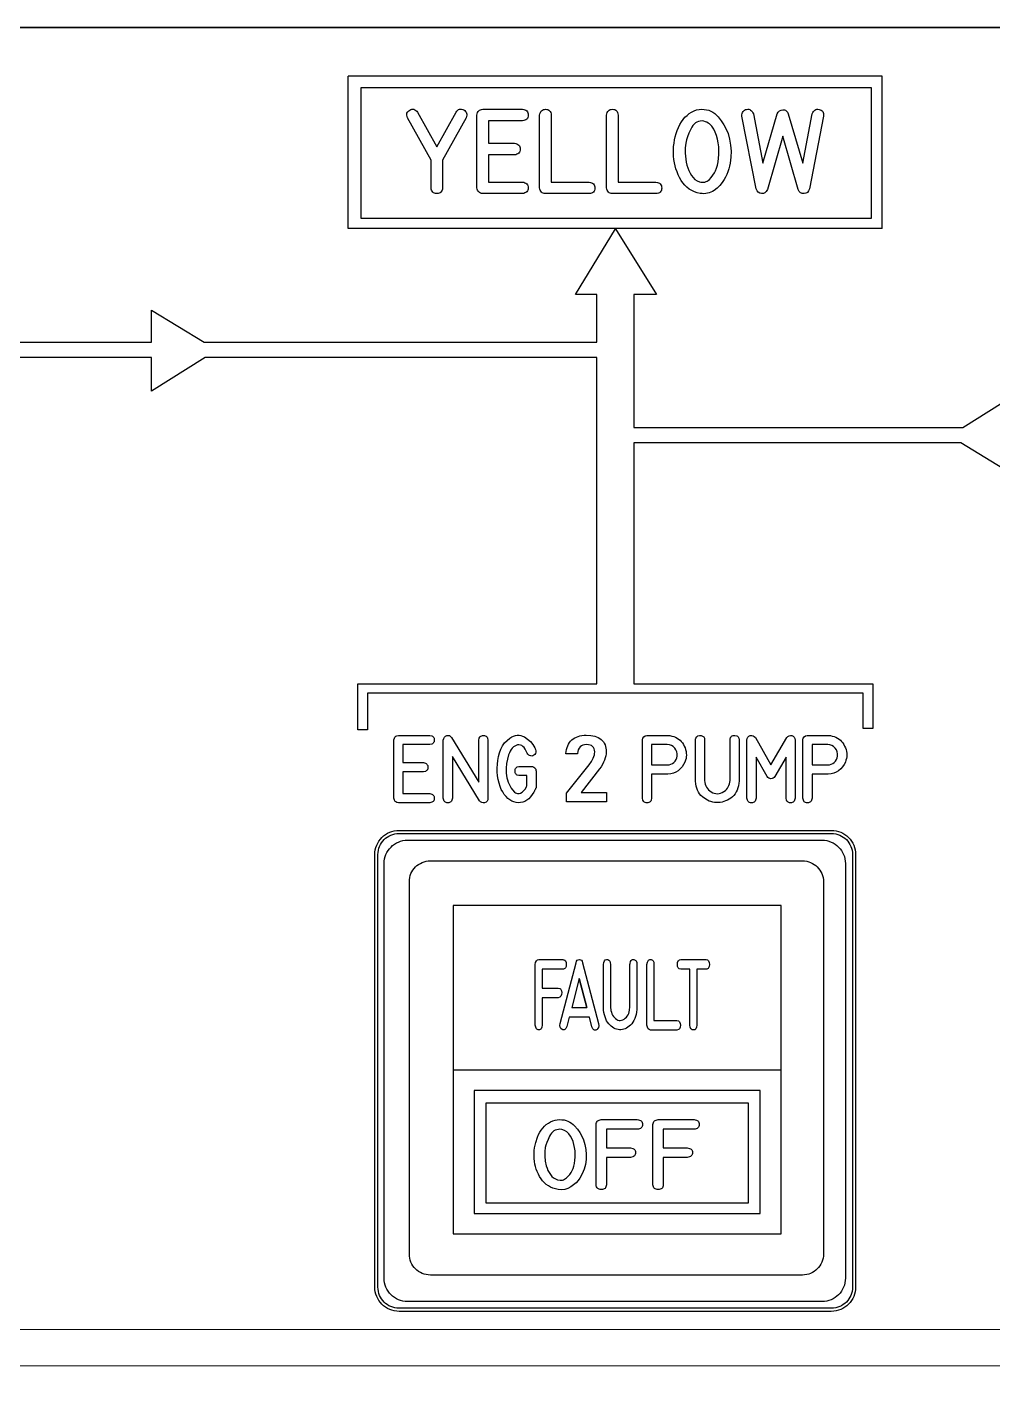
# Model space of a CAD drawing. Extents: x 361 to 684, y 82 to 686.
# Drawn here: x 589.7 to 636.8, y 505.6 to 572.2 of the extents above; entities that cross this region are included whole.
import ezdxf

# ---------------------------------------------------------------- set-up
doc = ezdxf.new("R2010")
doc.units = 0
for name, color, linetype in [('_BACKPANEL', 5, 'CONTINUOUS'), ('_ENGRAVING', 105, 'CONTINUOUS'), ('_LABELS', 30, 'CONTINUOUS'), ('_TOPLAYER', 1, 'CONTINUOUS')]:
    doc.layers.add(name, color=color, linetype=linetype)

msp = doc.modelspace()

# ---------------------------------------------------------------- linework, layer by layer
at = {"layer": '_BACKPANEL'}
for points in [[(683.84, 572.225), (683.84, 567.463), (683.84, 557.938), (683.84, 548.413), (683.84, 448.4), (683.84, 438.875), (361.5, 438.875), (361.5, 448.4), (361.5, 548.413), (361.5, 557.938), (361.5, 567.463), (361.5, 572.225)], [(607.793, 532.914), (628.888, 532.914), (628.994, 532.909), (629.096, 532.893), (629.194, 532.868), (629.289, 532.833), (629.379, 532.79), (629.463, 532.739), (629.542, 532.68), (629.615, 532.614), (629.681, 532.541), (629.741, 532.462), (629.792, 532.377), (629.835, 532.287), (629.869, 532.193), (629.895, 532.094), (629.91, 531.992), (629.915, 531.886), (629.915, 510.791), (629.91, 510.686), (629.895, 510.584), (629.869, 510.485), (629.835, 510.391), (629.792, 510.301), (629.741, 510.216), (629.681, 510.137), (629.615, 510.064), (629.542, 509.998), (629.463, 509.939), (629.379, 509.888), (629.289, 509.844), (629.194, 509.81), (629.096, 509.785), (628.994, 509.769), (628.888, 509.764), (607.793, 509.764), (607.687, 509.769), (607.585, 509.785), (607.487, 509.81), (607.392, 509.844), (607.302, 509.888), (607.218, 509.939), (607.139, 509.998), (607.066, 510.064), (606.999, 510.137), (606.94, 510.216), (606.889, 510.301), (606.846, 510.391), (606.812, 510.485), (606.786, 510.584), (606.771, 510.686), (606.765, 510.791), (606.765, 531.886), (606.771, 531.992), (606.786, 532.094), (606.812, 532.193), (606.846, 532.287), (606.889, 532.377), (606.94, 532.462), (606.999, 532.541), (607.066, 532.614), (607.139, 532.68), (607.218, 532.739), (607.302, 532.79), (607.392, 532.833), (607.487, 532.868), (607.585, 532.893), (607.687, 532.909)]]:
    msp.add_lwpolyline(points, close=True, dxfattribs=at)
at = {"layer": '_ENGRAVING'}
for points in [[(631.36, 562.417), (631.36, 569.84), (605.312, 569.837)], [(631.36, 562.417), (605.312, 562.424), (605.312, 569.837)], [(576.622, 556.874), (595.722, 556.874), (595.722, 558.432), (598.282, 556.874), (617.437, 556.874), (617.437, 558.525), (617.437, 559.201), (616.41, 559.201), (618.356, 562.4), (620.36, 559.201), (619.244, 559.201), (619.244, 558.436), (619.244, 552.714), (635.296, 552.714), (637.837, 554.305)], [(637.837, 550.355), (635.192, 551.964), (619.244, 551.964), (619.244, 540.205), (630.903, 540.205), (630.903, 538.029), (630.431, 538.029), (630.431, 539.756), (606.261, 539.757), (606.25, 539.757), (606.25, 537.968), (605.778, 537.968), (605.778, 540.205), (605.778, 540.206), (617.437, 540.205), (617.437, 556.124), (598.344, 556.124), (595.722, 554.482), (595.722, 556.124), (576.621, 556.124)], [(369.057, 508.731), (676.624, 508.746)], [(676.624, 506.961), (369.059, 506.947)]]:
    msp.add_lwpolyline(points, dxfattribs=at)
for points in [[(605.927, 562.924), (630.838, 562.924), (630.838, 569.275), (605.927, 569.275)], [(610.577, 568.085), (610.617, 568.138), (610.659, 568.18), (610.703, 568.211), (610.749, 568.231), (610.797, 568.239), (610.848, 568.236), (610.9, 568.222), (610.954, 568.197), (611.004, 568.165), (611.044, 568.127), (611.074, 568.086), (611.093, 568.04), (611.102, 567.99), (611.101, 567.936), (611.089, 567.877), (611.067, 567.814), (609.916, 565.75), (609.916, 564.406), (609.908, 564.339), (609.892, 564.281), (609.869, 564.232), (609.838, 564.192), (609.799, 564.161), (609.752, 564.139), (609.699, 564.125), (609.637, 564.121), (609.576, 564.125), (609.522, 564.139), (609.475, 564.161), (609.437, 564.192), (609.406, 564.232), (609.382, 564.281), (609.366, 564.339), (609.358, 564.406), (609.358, 565.75), (608.209, 567.814), (608.187, 567.876), (608.176, 567.935), (608.174, 567.989), (608.183, 568.038), (608.201, 568.084), (608.23, 568.125), (608.268, 568.162), (608.317, 568.194), (608.37, 568.219), (608.421, 568.233), (608.471, 568.236), (608.52, 568.228), (608.567, 568.209), (608.612, 568.178), (608.657, 568.137), (608.699, 568.085), (609.638, 566.401)], [(613.816, 567.671), (612.156, 567.671), (612.156, 566.572), (613.421, 566.572), (613.488, 566.558), (613.545, 566.538), (613.594, 566.512), (613.634, 566.479), (613.665, 566.44), (613.687, 566.395), (613.7, 566.344), (613.704, 566.286), (613.7, 566.228), (613.686, 566.176), (613.664, 566.131), (613.633, 566.093), (613.593, 566.06), (613.545, 566.034), (613.487, 566.015), (613.421, 566.001), (612.156, 566.001), (612.156, 564.681), (613.816, 564.681), (613.882, 564.668), (613.939, 564.648), (613.988, 564.622), (614.027, 564.589), (614.058, 564.551), (614.08, 564.506), (614.093, 564.455), (614.098, 564.398), (614.093, 564.341), (614.08, 564.29), (614.058, 564.245), (614.027, 564.207), (613.988, 564.175), (613.939, 564.149), (613.882, 564.13), (613.816, 564.117), (611.878, 564.117), (611.819, 564.128), (611.766, 564.147), (611.721, 564.172), (611.682, 564.204), (611.65, 564.243), (611.624, 564.289), (611.606, 564.342), (611.594, 564.402), (611.594, 567.95), (611.606, 568.013), (611.626, 568.067), (611.651, 568.114), (611.684, 568.153), (611.723, 568.184), (611.768, 568.208), (611.82, 568.224), (611.878, 568.232), (613.816, 568.232), (613.882, 568.222), (613.939, 568.206), (613.987, 568.181), (614.027, 568.15), (614.058, 568.111), (614.08, 568.064), (614.093, 568.011), (614.097, 567.949), (614.092, 567.888), (614.079, 567.834), (614.057, 567.788), (614.026, 567.75), (613.986, 567.719), (613.938, 567.695), (613.881, 567.679)], [(614.938, 564.115), (614.88, 564.123), (614.828, 564.138), (614.783, 564.162), (614.744, 564.193), (614.712, 564.231), (614.686, 564.278), (614.667, 564.332), (614.654, 564.394), (614.654, 567.946), (614.668, 568.014), (614.688, 568.072), (614.715, 568.122), (614.748, 568.162), (614.788, 568.193), (614.834, 568.215), (614.887, 568.227), (614.946, 568.231), (615.005, 568.225), (615.057, 568.211), (615.102, 568.188), (615.14, 568.157), (615.17, 568.117), (615.193, 568.069), (615.21, 568.012), (615.219, 567.946), (615.219, 564.675), (617.066, 564.677), (617.133, 564.666), (617.19, 564.647), (617.239, 564.622), (617.279, 564.589), (617.309, 564.55), (617.331, 564.503), (617.344, 564.45), (617.347, 564.389), (617.342, 564.329), (617.329, 564.276), (617.306, 564.23), (617.275, 564.192), (617.235, 564.162), (617.187, 564.139), (617.13, 564.123), (617.064, 564.115)], [(618.201, 564.115), (618.143, 564.123), (618.091, 564.138), (618.046, 564.162), (618.007, 564.193), (617.975, 564.231), (617.949, 564.278), (617.93, 564.332), (617.917, 564.394), (617.917, 567.946), (617.931, 568.014), (617.951, 568.072), (617.978, 568.122), (618.011, 568.162), (618.051, 568.193), (618.097, 568.215), (618.15, 568.227), (618.209, 568.231), (618.268, 568.225), (618.32, 568.211), (618.365, 568.188), (618.402, 568.157), (618.433, 568.117), (618.456, 568.069), (618.472, 568.012), (618.481, 567.946), (618.481, 564.675), (620.329, 564.677), (620.395, 564.666), (620.453, 564.647), (620.502, 564.622), (620.541, 564.589), (620.572, 564.55), (620.594, 564.503), (620.606, 564.45), (620.61, 564.389), (620.605, 564.329), (620.591, 564.276), (620.569, 564.23), (620.538, 564.192), (620.498, 564.162), (620.45, 564.139), (620.393, 564.123), (620.327, 564.115)], [(623.842, 567.048), (623.92, 566.767), (623.969, 566.481), (623.989, 566.19), (623.981, 565.893), (623.966, 565.745), (623.944, 565.6), (623.914, 565.458), (623.877, 565.32), (623.832, 565.185), (623.78, 565.054), (623.72, 564.925), (623.654, 564.8), (623.556, 564.652), (623.443, 564.516), (623.313, 564.391), (623.167, 564.277), (623.089, 564.228), (623.009, 564.187), (622.927, 564.156), (622.843, 564.132), (622.757, 564.118), (622.669, 564.112), (622.579, 564.115), (622.487, 564.127), (622.339, 564.16), (622.201, 564.206), (622.072, 564.266), (621.951, 564.339), (621.84, 564.425), (621.737, 564.524), (621.643, 564.636), (621.558, 564.762), (621.482, 564.896), (621.414, 565.033), (621.355, 565.175), (621.304, 565.32), (621.263, 565.469), (621.229, 565.622), (621.205, 565.778), (621.189, 565.938), (621.181, 566.1), (621.182, 566.26), (621.191, 566.419), (621.209, 566.578), (621.235, 566.735), (621.269, 566.891), (621.312, 567.047), (621.363, 567.201), (621.422, 567.349), (621.49, 567.487), (621.566, 567.615), (621.65, 567.732), (621.742, 567.838), (621.843, 567.934), (621.951, 568.02), (622.068, 568.095), (622.188, 568.155), (622.31, 568.197), (622.435, 568.223), (622.563, 568.232), (622.683, 568.226), (622.798, 568.208), (622.907, 568.179), (623.01, 568.138), (623.108, 568.086), (623.2, 568.022), (623.286, 567.946), (623.367, 567.859), (623.514, 567.668), (623.642, 567.47), (623.751, 567.263)], [(626.784, 568.002), (627.485, 565.6), (627.953, 568.002), (627.977, 568.065), (628.005, 568.118), (628.039, 568.161), (628.077, 568.193), (628.121, 568.216), (628.17, 568.228), (628.224, 568.231), (628.282, 568.223), (628.34, 568.207), (628.388, 568.184), (628.429, 568.154), (628.461, 568.116), (628.485, 568.072), (628.501, 568.02), (628.508, 567.962), (628.508, 567.896), (627.815, 564.348), (627.775, 564.25), (627.718, 564.179), (627.683, 564.153), (627.644, 564.134), (627.554, 564.117), (627.462, 564.126), (627.421, 564.142), (627.384, 564.163), (627.319, 564.228), (627.269, 564.32), (626.512, 566.911), (625.761, 564.32), (625.709, 564.226), (625.645, 564.16), (625.608, 564.139), (625.568, 564.124), (625.479, 564.117), (625.391, 564.136), (625.317, 564.182), (625.257, 564.252), (625.211, 564.348), (624.518, 567.896), (624.522, 567.964), (624.533, 568.024), (624.55, 568.077), (624.575, 568.122), (624.607, 568.16), (624.647, 568.19), (624.693, 568.212), (624.747, 568.226), (624.802, 568.232), (624.853, 568.229), (624.9, 568.215), (624.944, 568.192), (624.983, 568.159), (625.019, 568.117), (625.051, 568.064), (625.079, 568.002), (625.541, 565.595), (626.242, 568.002), (626.291, 568.09), (626.354, 568.153), (626.429, 568.192), (626.517, 568.207), (626.605, 568.197), (626.643, 568.181), (626.678, 568.159), (626.738, 568.094)], [(622.579, 567.661), (622.489, 567.655), (622.406, 567.636), (622.328, 567.605), (622.255, 567.561), (622.188, 567.506), (622.127, 567.437), (622.071, 567.356), (622.021, 567.263), (621.935, 567.071), (621.867, 566.894), (621.816, 566.732), (621.782, 566.584), (621.756, 566.357), (621.754, 566.088), (621.763, 565.943), (621.78, 565.798), (621.805, 565.655), (621.838, 565.512), (621.88, 565.373), (621.931, 565.242), (621.991, 565.117), (622.06, 565), (622.14, 564.895), (622.231, 564.81), (622.334, 564.744), (622.449, 564.697), (622.517, 564.68), (622.584, 564.671), (622.648, 564.672), (622.71, 564.681), (622.769, 564.7), (622.826, 564.727), (622.88, 564.763), (622.932, 564.809), (623.027, 564.91), (623.11, 565.015), (623.181, 565.123), (623.239, 565.234), (623.288, 565.358), (623.329, 565.501), (623.361, 565.662), (623.384, 565.841), (623.398, 566.028), (623.399, 566.216), (623.389, 566.404), (623.366, 566.591), (623.331, 566.774), (623.282, 566.947), (623.219, 567.111), (623.143, 567.266), (623.051, 567.403), (622.999, 567.461), (622.942, 567.512), (622.881, 567.556), (622.815, 567.594), (622.745, 567.625), (622.671, 567.649)], [(609.294, 537.251), (607.988, 537.251), (607.988, 536.372), (608.984, 536.372), (609.081, 536.345), (609.12, 536.324), (609.151, 536.298), (609.175, 536.267), (609.193, 536.231), (609.203, 536.19), (609.206, 536.143), (609.203, 536.097), (609.192, 536.056), (609.175, 536.02), (609.15, 535.989), (609.119, 535.963), (609.081, 535.942), (608.984, 535.916), (607.988, 535.916), (607.988, 534.861), (609.294, 534.861), (609.391, 534.834), (609.429, 534.813), (609.461, 534.787), (609.485, 534.757), (609.502, 534.721), (609.513, 534.68), (609.516, 534.634), (609.513, 534.589), (609.502, 534.548), (609.485, 534.512), (609.461, 534.482), (609.429, 534.456), (609.391, 534.436), (609.294, 534.409), (607.769, 534.409), (607.681, 534.433), (607.645, 534.454), (607.614, 534.479), (607.569, 534.547), (607.545, 534.638), (607.545, 537.474), (607.57, 537.568), (607.591, 537.605), (607.616, 537.636), (607.646, 537.661), (607.682, 537.68), (607.769, 537.699), (609.294, 537.699), (609.391, 537.678), (609.429, 537.659), (609.46, 537.634), (609.485, 537.603), (609.502, 537.565), (609.512, 537.522), (609.515, 537.473), (609.512, 537.424), (609.501, 537.381), (609.484, 537.345), (609.46, 537.314), (609.428, 537.289), (609.39, 537.27)], [(612.13, 534.631), (612.12, 534.554), (612.09, 534.493), (612.04, 534.447), (611.97, 534.417), (611.895, 534.406), (611.828, 534.418), (611.77, 534.453), (611.722, 534.512), (610.398, 536.676), (610.398, 534.631), (610.371, 534.533), (610.351, 534.494), (610.325, 534.462), (610.295, 534.438), (610.26, 534.42), (610.22, 534.41), (610.175, 534.406), (610.131, 534.41), (610.091, 534.42), (610.056, 534.438), (610.026, 534.462), (610.001, 534.494), (609.98, 534.533), (609.954, 534.631), (609.954, 537.468), (609.973, 537.544), (610.008, 537.606), (610.057, 537.654), (610.122, 537.688), (610.191, 537.701), (610.254, 537.689), (610.311, 537.652), (610.362, 537.588), (611.686, 535.421), (611.686, 537.468), (611.711, 537.568), (611.732, 537.607), (611.758, 537.639), (611.789, 537.664), (611.826, 537.682), (611.868, 537.692), (611.915, 537.695), (611.962, 537.691), (612.003, 537.68), (612.039, 537.662), (612.068, 537.637), (612.092, 537.605), (612.111, 537.566), (612.13, 537.468)], [(613.66, 535.735), (613.646, 535.736), (613.561, 535.759), (613.528, 535.779), (613.501, 535.804), (613.48, 535.835), (613.465, 535.871), (613.453, 535.959), (613.465, 536.048), (613.48, 536.084), (613.501, 536.115), (613.528, 536.14), (613.561, 536.16), (613.646, 536.183), (613.66, 536.186), (613.674, 536.186), (614.255, 536.186), (614.299, 536.182), (614.34, 536.169), (614.378, 536.148), (614.412, 536.119), (614.441, 536.084), (614.461, 536.046), (614.473, 536.004), (614.477, 535.959), (614.477, 535.145), (614.459, 535.103), (614.448, 535.078), (614.436, 535.054), (614.424, 535.029), (614.411, 535.005), (614.4, 534.981), (614.388, 534.957), (614.373, 534.933), (614.295, 534.809), (614.211, 534.702), (614.123, 534.612), (614.031, 534.539), (613.934, 534.482), (613.832, 534.443), (613.725, 534.421), (613.614, 534.415), (613.503, 534.426), (613.396, 534.452), (613.294, 534.494), (613.197, 534.552), (613.103, 534.625), (613.015, 534.714), (612.931, 534.818), (612.851, 534.938), (612.783, 535.067), (612.724, 535.211), (612.674, 535.371), (612.634, 535.546), (612.605, 535.73), (612.588, 535.915), (612.584, 536.103), (612.592, 536.293), (612.613, 536.481), (612.649, 536.665), (612.7, 536.844), (612.766, 537.019), (612.848, 537.182), (612.947, 537.328), (613.065, 537.456), (613.201, 537.566), (613.292, 537.621), (613.381, 537.663), (613.47, 537.691), (613.559, 537.706), (613.647, 537.706), (613.734, 537.693), (613.821, 537.665), (613.907, 537.624), (614.068, 537.519), (614.207, 537.394), (614.325, 537.249), (614.421, 537.085), (614.433, 537.06), (614.443, 537.037), (614.455, 537.013), (614.473, 536.94), (614.472, 536.875), (614.452, 536.816), (614.414, 536.764), (614.368, 536.726), (614.319, 536.701), (614.269, 536.691), (614.216, 536.696), (614.165, 536.713), (614.121, 536.74), (614.083, 536.777), (614.05, 536.825), (614.003, 536.933), (613.952, 537.025), (613.897, 537.101), (613.84, 537.16), (613.779, 537.202), (613.714, 537.228), (613.646, 537.238), (613.575, 537.232), (613.505, 537.211), (613.439, 537.179), (613.378, 537.136), (613.321, 537.081), (613.269, 537.014), (613.221, 536.936), (613.178, 536.847), (613.14, 536.747), (613.08, 536.537), (613.041, 536.32), (613.024, 536.095), (613.028, 535.862), (613.039, 535.746), (613.058, 535.633), (613.085, 535.525), (613.119, 535.42), (613.16, 535.318), (613.209, 535.221), (613.266, 535.127), (613.33, 535.038), (613.425, 534.936), (613.472, 534.9), (613.52, 534.875), (613.567, 534.861), (613.615, 534.857), (613.663, 534.863), (613.712, 534.88), (613.804, 534.934), (613.885, 535.007), (613.956, 535.098), (614.017, 535.209), (614.035, 535.245), (614.035, 535.735)], [(616.926, 537.706), (617.149, 537.692), (617.25, 537.676), (617.345, 537.653), (617.432, 537.624), (617.512, 537.588), (617.585, 537.545), (617.651, 537.496), (617.711, 537.441), (617.762, 537.38), (617.806, 537.314), (617.842, 537.242), (617.869, 537.164), (617.889, 537.08), (617.901, 536.991), (617.905, 536.895), (617.905, 536.889), (617.9, 536.795), (617.884, 536.698), (617.858, 536.598), (617.821, 536.494), (617.773, 536.387), (617.716, 536.281), (617.649, 536.173), (617.572, 536.065), (616.68, 534.915), (617.915, 534.915), (617.915, 534.462), (615.968, 534.462), (615.968, 534.878), (617.07, 536.264), (617.185, 536.433), (617.27, 536.595), (617.322, 536.749), (617.335, 536.82), (617.339, 536.887), (617.339, 536.895), (617.332, 536.976), (617.313, 537.047), (617.281, 537.108), (617.236, 537.158), (617.179, 537.198), (617.111, 537.226), (617.031, 537.243), (616.939, 537.248), (616.847, 537.241), (616.764, 537.22), (616.692, 537.185), (616.629, 537.136), (616.578, 537.074), (616.539, 537), (616.512, 536.913), (616.498, 536.814), (616.498, 536.798), (615.932, 536.798), (615.932, 536.814), (615.945, 536.918), (615.964, 537.016), (615.99, 537.108), (616.024, 537.194), (616.064, 537.273), (616.111, 537.346), (616.166, 537.413), (616.227, 537.474), (616.294, 537.528), (616.368, 537.575), (616.446, 537.615), (616.531, 537.648), (616.621, 537.673), (616.717, 537.691), (616.819, 537.702)], [(620.881, 537.699), (620.911, 537.699), (621.01, 537.688), (621.105, 537.668), (621.196, 537.641), (621.283, 537.606), (621.362, 537.564), (621.434, 537.515), (621.501, 537.461), (621.562, 537.4), (621.616, 537.333), (621.665, 537.259), (621.708, 537.179), (621.745, 537.093), (621.774, 537.005), (621.795, 536.916), (621.808, 536.829), (621.812, 536.741), (621.807, 536.655), (621.794, 536.569), (621.772, 536.483), (621.742, 536.398), (621.679, 536.271), (621.603, 536.159), (621.514, 536.061), (621.411, 535.978), (621.297, 535.91), (621.176, 535.86), (621.048, 535.826), (620.911, 535.808), (620.881, 535.807), (620.116, 535.807), (620.116, 534.636), (620.091, 534.537), (620.071, 534.498), (620.046, 534.466), (620.015, 534.441), (619.979, 534.424), (619.938, 534.413), (619.892, 534.409), (619.846, 534.413), (619.805, 534.424), (619.769, 534.441), (619.739, 534.466), (619.714, 534.498), (619.694, 534.537), (619.67, 534.636), (619.67, 537.474), (619.692, 537.563), (619.734, 537.63), (619.796, 537.675), (619.878, 537.699), (619.892, 537.699)], [(624.382, 535.494), (624.382, 535.462), (624.376, 535.365), (624.355, 535.246), (624.326, 535.136), (624.289, 535.033), (624.244, 534.938), (624.19, 534.851), (624.129, 534.773), (624.059, 534.702), (623.981, 534.64), (623.813, 534.539), (623.727, 534.5), (623.64, 534.468), (623.552, 534.445), (623.462, 534.429), (623.37, 534.422), (623.278, 534.422), (623.185, 534.429), (623.095, 534.445), (623.007, 534.468), (622.92, 534.498), (622.836, 534.537), (622.754, 534.583), (622.595, 534.699), (622.522, 534.768), (622.458, 534.844), (622.402, 534.929), (622.356, 535.02), (622.318, 535.119), (622.29, 535.226), (622.27, 535.34), (622.258, 535.462), (622.258, 535.494), (622.258, 537.474), (622.263, 537.52), (622.276, 537.561), (622.32, 537.632), (622.376, 537.679), (622.445, 537.699), (622.527, 537.694), (622.604, 537.667), (622.659, 537.622), (622.692, 537.557), (622.703, 537.474), (622.703, 535.494), (622.713, 535.404), (622.732, 535.321), (622.759, 535.243), (622.794, 535.171), (622.838, 535.105), (622.891, 535.044), (622.952, 534.99), (623.022, 534.941), (623.096, 534.901), (623.171, 534.873), (623.248, 534.858), (623.325, 534.854), (623.403, 534.862), (623.482, 534.881), (623.562, 534.913), (623.643, 534.957), (623.712, 535.005), (623.77, 535.058), (623.819, 535.119), (623.858, 535.185), (623.889, 535.257), (623.913, 535.332), (623.94, 535.494), (623.94, 537.474), (623.943, 537.518), (623.971, 537.603), (623.993, 537.635), (624.02, 537.661), (624.053, 537.68), (624.09, 537.692), (624.181, 537.696), (624.269, 537.675), (624.304, 537.656), (624.332, 537.631), (624.354, 537.6), (624.37, 537.564), (624.382, 537.474)], [(627.116, 534.634), (627.089, 534.536), (627.068, 534.497), (627.043, 534.466), (627.013, 534.441), (626.977, 534.424), (626.938, 534.414), (626.893, 534.41), (626.848, 534.414), (626.808, 534.425), (626.774, 534.442), (626.743, 534.467), (626.718, 534.498), (626.698, 534.537), (626.672, 534.634), (626.672, 536.641), (626.131, 535.698), (626.087, 535.651), (626.04, 535.617), (625.99, 535.596), (625.938, 535.587), (625.886, 535.592), (625.837, 535.612), (625.791, 535.647), (625.748, 535.698), (625.211, 536.636), (625.213, 534.634), (625.189, 534.537), (625.169, 534.498), (625.143, 534.467), (625.112, 534.443), (625.075, 534.425), (625.033, 534.415), (624.985, 534.412), (624.937, 534.416), (624.895, 534.426), (624.859, 534.444), (624.829, 534.468), (624.805, 534.499), (624.786, 534.537), (624.767, 534.634), (624.767, 537.471), (624.781, 537.554), (624.813, 537.618), (624.861, 537.664), (624.926, 537.692), (624.997, 537.699), (625.063, 537.684), (625.124, 537.648), (625.181, 537.59), (625.939, 536.261), (626.705, 537.59), (626.761, 537.648), (626.822, 537.684), (626.888, 537.699), (626.958, 537.691), (627.021, 537.663), (627.069, 537.617), (627.101, 537.553), (627.116, 537.471)], [(628.706, 537.699), (628.736, 537.699), (628.834, 537.688), (628.929, 537.668), (629.02, 537.641), (629.107, 537.606), (629.186, 537.564), (629.258, 537.515), (629.325, 537.461), (629.386, 537.4), (629.441, 537.333), (629.489, 537.259), (629.532, 537.179), (629.569, 537.093), (629.599, 537.005), (629.62, 536.916), (629.632, 536.829), (629.636, 536.741), (629.631, 536.655), (629.618, 536.569), (629.596, 536.483), (629.566, 536.398), (629.503, 536.271), (629.427, 536.159), (629.338, 536.061), (629.235, 535.978), (629.122, 535.91), (629.001, 535.86), (628.872, 535.826), (628.736, 535.808), (628.706, 535.807), (627.94, 535.807), (627.94, 534.636), (627.915, 534.537), (627.895, 534.498), (627.87, 534.466), (627.839, 534.441), (627.803, 534.424), (627.762, 534.413), (627.716, 534.409), (627.67, 534.413), (627.629, 534.424), (627.593, 534.441), (627.563, 534.466), (627.538, 534.498), (627.518, 534.537), (627.494, 534.636), (627.494, 537.474), (627.516, 537.563), (627.558, 537.63), (627.62, 537.675), (627.702, 537.699), (627.716, 537.699)], [(620.881, 537.246), (620.116, 537.246), (620.116, 536.261), (620.881, 536.261), (620.969, 536.269), (621.051, 536.292), (621.127, 536.33), (621.199, 536.384), (621.261, 536.448), (621.308, 536.521), (621.341, 536.601), (621.36, 536.689), (621.364, 536.796), (621.345, 536.897), (621.305, 536.991), (621.244, 537.078), (621.167, 537.152), (621.081, 537.204), (620.986, 537.236)], [(628.706, 537.246), (627.94, 537.246), (627.94, 536.261), (628.706, 536.261), (628.793, 536.269), (628.875, 536.292), (628.952, 536.33), (629.023, 536.384), (629.085, 536.448), (629.132, 536.521), (629.166, 536.601), (629.185, 536.689), (629.188, 536.796), (629.17, 536.897), (629.13, 536.991), (629.068, 537.078), (628.991, 537.152), (628.905, 537.204), (628.81, 537.236)], [(607.803, 533.067), (628.878, 533.067), (629, 533.061), (629.119, 533.043), (629.233, 533.014), (629.343, 532.974), (629.447, 532.924), (629.545, 532.864), (629.636, 532.796), (629.721, 532.719), (629.798, 532.635), (629.866, 532.543), (629.926, 532.445), (629.976, 532.341), (630.015, 532.231), (630.045, 532.117), (630.063, 531.999), (630.069, 531.877), (630.069, 510.801), (630.063, 510.679), (630.045, 510.561), (630.015, 510.446), (629.976, 510.337), (629.926, 510.233), (629.866, 510.135), (629.798, 510.043), (629.721, 509.959), (629.636, 509.882), (629.545, 509.813), (629.447, 509.754), (629.343, 509.704), (629.233, 509.664), (629.119, 509.635), (629, 509.617), (628.878, 509.611), (607.803, 509.611), (607.681, 509.617), (607.562, 509.635), (607.448, 509.664), (607.338, 509.704), (607.234, 509.754), (607.136, 509.813), (607.045, 509.882), (606.96, 509.959), (606.883, 510.043), (606.815, 510.135), (606.755, 510.233), (606.705, 510.337), (606.666, 510.446), (606.636, 510.561), (606.618, 510.679), (606.612, 510.801), (606.612, 531.877), (606.618, 531.999), (606.636, 532.117), (606.666, 532.231), (606.705, 532.341), (606.755, 532.445), (606.815, 532.543), (606.883, 532.635), (606.96, 532.719), (607.045, 532.796), (607.136, 532.864), (607.234, 532.924), (607.338, 532.974), (607.448, 533.014), (607.562, 533.043), (607.681, 533.061)], [(608.211, 532.589), (628.427, 532.589), (628.544, 532.583), (628.657, 532.566), (628.767, 532.538), (628.872, 532.499), (628.972, 532.451), (629.066, 532.394), (629.154, 532.329), (629.235, 532.255), (629.309, 532.174), (629.374, 532.086), (629.431, 531.992), (629.479, 531.892), (629.518, 531.787), (629.546, 531.678), (629.563, 531.564), (629.569, 531.447), (629.569, 511.231), (629.563, 511.114), (629.546, 511), (629.518, 510.891), (629.479, 510.786), (629.431, 510.686), (629.374, 510.591), (629.309, 510.504), (629.235, 510.423), (629.154, 510.349), (629.066, 510.283), (628.972, 510.226), (628.872, 510.178), (628.767, 510.14), (628.657, 510.112), (628.544, 510.095), (628.427, 510.089), (608.211, 510.089), (608.094, 510.095), (607.98, 510.112), (607.87, 510.14), (607.765, 510.178), (607.666, 510.226), (607.571, 510.283), (607.484, 510.349), (607.403, 510.423), (607.329, 510.504), (607.263, 510.591), (607.206, 510.686), (607.158, 510.786), (607.12, 510.891), (607.092, 511), (607.075, 511.114), (607.069, 511.231), (607.069, 531.447), (607.075, 531.564), (607.092, 531.678), (607.12, 531.787), (607.158, 531.892), (607.206, 531.992), (607.263, 532.086), (607.329, 532.174), (607.403, 532.255), (607.484, 532.329), (607.571, 532.394), (607.666, 532.451), (607.765, 532.499), (607.87, 532.538), (607.98, 532.566), (608.094, 532.583)]]:
    msp.add_lwpolyline(points, close=True, dxfattribs=at)
at = {"layer": '_LABELS'}
for points in [[(626.44, 513.396), (626.44, 529.398), (610.44, 529.398), (610.44, 513.396)], [(614.44, 523.571), (614.44, 526.531), (614.459, 526.629), (614.494, 526.701), (614.545, 526.748), (614.612, 526.769), (615.786, 526.769), (615.825, 526.761), (615.859, 526.747), (615.888, 526.727), (615.912, 526.7), (615.944, 526.629), (615.954, 526.532), (615.944, 526.435), (615.912, 526.364), (615.887, 526.338), (615.858, 526.318), (615.823, 526.304), (615.783, 526.298), (614.781, 526.298), (614.781, 525.38), (615.563, 525.38), (615.636, 525.359), (615.665, 525.34), (615.689, 525.315), (615.721, 525.246), (615.732, 525.153), (615.723, 525.059), (615.691, 524.987), (615.667, 524.959), (615.638, 524.937), (615.563, 524.908), (614.781, 524.908), (614.781, 523.571), (614.766, 523.469), (614.734, 523.396), (614.711, 523.37), (614.684, 523.352), (614.652, 523.34), (614.616, 523.336), (614.58, 523.339), (614.548, 523.349), (614.52, 523.367), (614.496, 523.393), (614.46, 523.467)], [(615.653, 523.656), (616.042, 525.135), (616.432, 526.615), (616.457, 526.682), (616.491, 526.73), (616.536, 526.759), (616.591, 526.769), (616.645, 526.76), (616.69, 526.731), (616.725, 526.683), (616.751, 526.615), (617.528, 523.648), (617.535, 523.54), (617.52, 523.453), (617.483, 523.387), (617.456, 523.362), (617.423, 523.343), (617.389, 523.33), (617.357, 523.326), (617.327, 523.33), (617.299, 523.343), (617.249, 523.396), (617.206, 523.483), (617.082, 523.963), (616.093, 523.963), (615.972, 523.495), (615.929, 523.407), (615.905, 523.377), (615.878, 523.355), (615.85, 523.342), (615.819, 523.338), (615.786, 523.343), (615.752, 523.357), (615.692, 523.403), (615.656, 523.468), (615.643, 523.553)], [(619.401, 524.465), (619.401, 524.432), (619.396, 524.331), (619.38, 524.207), (619.358, 524.091), (619.329, 523.984), (619.294, 523.885), (619.253, 523.794), (619.206, 523.712), (619.152, 523.638), (619.092, 523.573), (618.963, 523.467), (618.897, 523.427), (618.83, 523.394), (618.762, 523.37), (618.693, 523.353), (618.622, 523.345), (618.551, 523.345), (618.48, 523.353), (618.41, 523.369), (618.342, 523.393), (618.276, 523.425), (618.148, 523.514), (618.025, 523.634), (617.969, 523.707), (617.92, 523.787), (617.877, 523.875), (617.842, 523.971), (617.813, 524.074), (617.79, 524.185), (617.775, 524.305), (617.767, 524.432), (617.767, 524.465), (617.767, 526.534), (617.78, 526.625), (617.814, 526.7), (617.857, 526.748), (617.91, 526.769), (617.973, 526.764), (618.032, 526.736), (618.075, 526.688), (618.1, 526.621), (618.108, 526.534), (618.108, 524.465), (618.131, 524.284), (618.152, 524.203), (618.179, 524.128), (618.213, 524.059), (618.253, 523.996), (618.3, 523.939), (618.354, 523.888), (618.411, 523.846), (618.469, 523.817), (618.528, 523.801), (618.587, 523.796), (618.647, 523.805), (618.708, 523.826), (618.77, 523.859), (618.832, 523.905), (618.885, 523.954), (618.93, 524.01), (618.968, 524.073), (618.998, 524.143), (619.04, 524.296), (619.06, 524.465), (619.06, 526.534), (619.063, 526.579), (619.084, 526.668), (619.122, 526.729), (619.147, 526.749), (619.176, 526.762), (619.246, 526.766), (619.314, 526.744), (619.34, 526.724), (619.362, 526.698), (619.391, 526.628), (619.401, 526.534)], [(620.062, 523.331), (619.995, 523.35), (619.944, 523.396), (619.909, 523.467), (619.89, 523.564), (619.89, 526.531), (619.91, 526.636), (619.947, 526.711), (619.971, 526.737), (619.999, 526.755), (620.031, 526.765), (620.067, 526.768), (620.102, 526.764), (620.134, 526.752), (620.161, 526.733), (620.184, 526.707), (620.216, 526.633), (620.232, 526.531), (620.232, 523.799), (621.351, 523.801), (621.426, 523.775), (621.455, 523.754), (621.479, 523.727), (621.511, 523.655), (621.521, 523.56), (621.51, 523.465), (621.477, 523.396), (621.453, 523.37), (621.424, 523.351), (621.349, 523.331)], [(621.986, 523.567), (621.986, 526.296), (621.542, 526.296), (621.467, 526.318), (621.438, 526.338), (621.414, 526.364), (621.383, 526.435), (621.372, 526.532), (621.383, 526.628), (621.415, 526.7), (621.439, 526.726), (621.468, 526.747), (621.542, 526.769), (622.772, 526.769), (622.845, 526.747), (622.874, 526.727), (622.898, 526.7), (622.929, 526.629), (622.94, 526.532), (622.93, 526.435), (622.898, 526.363), (622.875, 526.337), (622.846, 526.317), (622.812, 526.303), (622.772, 526.296), (622.328, 526.296), (622.328, 523.567), (622.307, 523.463), (622.27, 523.389), (622.245, 523.364), (622.217, 523.346), (622.185, 523.335), (622.15, 523.332), (622.114, 523.337), (622.083, 523.348), (622.056, 523.367), (622.033, 523.393), (622.001, 523.466)], [(616.958, 524.435), (616.589, 525.844), (616.218, 524.435)], [(616.589, 525.844), (616.958, 524.435)], [(611.467, 520.38), (611.467, 520.237), (611.467, 514.38), (625.413, 514.38), (625.413, 520.38)], [(612.038, 519.781), (624.823, 519.781), (624.823, 514.88), (612.038, 514.88)], [(616.79, 517.98), (616.861, 517.747), (616.905, 517.51), (616.924, 517.268), (616.916, 517.021), (616.883, 516.778), (616.822, 516.546), (616.734, 516.324), (616.62, 516.114), (616.532, 515.991), (616.429, 515.878), (616.312, 515.774), (616.179, 515.68), (616.036, 515.605), (615.886, 515.559), (615.728, 515.543), (615.563, 515.555), (615.43, 515.582), (615.305, 515.621), (615.187, 515.67), (615.078, 515.731), (614.977, 515.802), (614.884, 515.885), (614.799, 515.978), (614.722, 516.082), (614.653, 516.193), (614.592, 516.308), (614.538, 516.425), (614.492, 516.546), (614.454, 516.669), (614.424, 516.796), (614.402, 516.926), (614.387, 517.059), (614.381, 517.193), (614.381, 517.326), (614.39, 517.458), (614.406, 517.59), (614.429, 517.72), (614.46, 517.85), (614.545, 518.107), (614.599, 518.23), (614.66, 518.345), (614.729, 518.451), (614.805, 518.548), (614.889, 518.636), (614.98, 518.716), (615.078, 518.787), (615.184, 518.85), (615.292, 518.899), (615.403, 518.935), (615.516, 518.956), (615.632, 518.963), (615.741, 518.958), (615.845, 518.944), (615.943, 518.919), (616.037, 518.886), (616.126, 518.842), (616.209, 518.789), (616.287, 518.726), (616.361, 518.654), (616.494, 518.495), (616.61, 518.331), (616.708, 518.159)], [(617.403, 515.783), (617.403, 518.726), (617.414, 518.778), (617.431, 518.823), (617.455, 518.863), (617.484, 518.895), (617.519, 518.922), (617.56, 518.942), (617.661, 518.963), (619.415, 518.963), (619.475, 518.955), (619.526, 518.941), (619.569, 518.921), (619.604, 518.895), (619.632, 518.862), (619.652, 518.823), (619.664, 518.778), (619.667, 518.727), (619.663, 518.676), (619.651, 518.631), (619.632, 518.592), (619.604, 518.56), (619.568, 518.534), (619.524, 518.514), (619.472, 518.501), (619.412, 518.494), (617.913, 518.494), (617.913, 517.582), (619.082, 517.582), (619.192, 517.561), (619.235, 517.542), (619.27, 517.517), (619.298, 517.486), (619.318, 517.449), (619.331, 517.406), (619.336, 517.356), (619.333, 517.307), (619.321, 517.263), (619.302, 517.224), (619.274, 517.191), (619.238, 517.164), (619.194, 517.141), (619.082, 517.113), (617.913, 517.113), (617.913, 515.783), (617.905, 515.729), (617.89, 515.682), (617.87, 515.643), (617.842, 515.61), (617.808, 515.584), (617.768, 515.566), (617.721, 515.554), (617.667, 515.55), (617.613, 515.553), (617.565, 515.563), (617.523, 515.581), (617.487, 515.607), (617.457, 515.639), (617.433, 515.68), (617.415, 515.728)], [(620.175, 515.783), (620.175, 518.726), (620.186, 518.778), (620.203, 518.823), (620.227, 518.863), (620.256, 518.895), (620.291, 518.922), (620.332, 518.942), (620.433, 518.963), (622.187, 518.963), (622.246, 518.955), (622.298, 518.941), (622.341, 518.921), (622.376, 518.895), (622.404, 518.862), (622.424, 518.823), (622.435, 518.778), (622.439, 518.727), (622.435, 518.676), (622.423, 518.631), (622.403, 518.592), (622.375, 518.56), (622.34, 518.534), (622.296, 518.514), (622.244, 518.501), (622.184, 518.494), (620.685, 518.494), (620.685, 517.582), (621.854, 517.582), (621.964, 517.561), (622.007, 517.542), (622.042, 517.517), (622.07, 517.486), (622.09, 517.449), (622.103, 517.406), (622.108, 517.356), (622.104, 517.307), (622.093, 517.263), (622.074, 517.224), (622.046, 517.191), (622.01, 517.164), (621.966, 517.141), (621.854, 517.113), (620.685, 517.113), (620.685, 515.783), (620.677, 515.729), (620.662, 515.682), (620.641, 515.643), (620.614, 515.61), (620.58, 515.584), (620.54, 515.566), (620.492, 515.554), (620.439, 515.55), (620.385, 515.553), (620.337, 515.563), (620.295, 515.581), (620.259, 515.607), (620.229, 515.639), (620.205, 515.68), (620.187, 515.728)], [(615.646, 518.489), (615.566, 518.484), (615.49, 518.469), (615.419, 518.443), (615.353, 518.407), (615.293, 518.36), (615.237, 518.303), (615.187, 518.236), (615.142, 518.159), (615.064, 518), (615.002, 517.853), (614.955, 517.718), (614.925, 517.595), (614.901, 517.407), (614.9, 517.183), (614.923, 516.943), (614.976, 516.705), (615.013, 516.59), (615.06, 516.481), (615.114, 516.377), (615.177, 516.28), (615.249, 516.193), (615.332, 516.122), (615.425, 516.067), (615.529, 516.029), (615.651, 516.007), (615.709, 516.007), (615.765, 516.015), (615.819, 516.03), (615.87, 516.053), (615.966, 516.121), (616.053, 516.205), (616.128, 516.292), (616.192, 516.382), (616.245, 516.474), (616.289, 516.577), (616.326, 516.696), (616.355, 516.829), (616.376, 516.978), (616.388, 517.134), (616.39, 517.29), (616.38, 517.445), (616.36, 517.601), (616.328, 517.753), (616.283, 517.897), (616.227, 518.033), (616.158, 518.161), (616.075, 518.275), (615.976, 518.366), (615.861, 518.434), (615.73, 518.479)]]:
    msp.add_lwpolyline(points, close=True, dxfattribs=at)
msp.add_lwpolyline([(610.433, 521.397), (626.433, 521.397)], dxfattribs=at)
at = {"layer": '_TOPLAYER'}
msp.add_lwpolyline([(681.506, 572.225), (595.781, 572.225), (503.711, 572.225)], dxfattribs=at)
msp.add_lwpolyline([(609.323, 531.582), (627.473, 531.582), (627.578, 531.577), (627.68, 531.562), (627.778, 531.536), (627.872, 531.502), (627.962, 531.459), (628.047, 531.408), (628.125, 531.349), (628.198, 531.283), (628.264, 531.21), (628.323, 531.131), (628.374, 531.047), (628.418, 530.957), (628.452, 530.863), (628.477, 530.764), (628.493, 530.662), (628.498, 530.557), (628.498, 512.408), (628.493, 512.303), (628.477, 512.201), (628.452, 512.102), (628.418, 512.008), (628.374, 511.918), (628.323, 511.834), (628.264, 511.755), (628.198, 511.682), (628.125, 511.616), (628.047, 511.557), (627.962, 511.506), (627.872, 511.463), (627.778, 511.428), (627.68, 511.403), (627.578, 511.388), (627.473, 511.382), (609.323, 511.382), (609.218, 511.388), (609.116, 511.403), (609.018, 511.428), (608.923, 511.463), (608.834, 511.506), (608.749, 511.557), (608.67, 511.616), (608.597, 511.682), (608.531, 511.755), (608.472, 511.834), (608.421, 511.918), (608.378, 512.008), (608.344, 512.102), (608.319, 512.201), (608.303, 512.303), (608.298, 512.408), (608.298, 530.557), (608.303, 530.662), (608.319, 530.764), (608.344, 530.863), (608.378, 530.957), (608.421, 531.047), (608.472, 531.131), (608.531, 531.21), (608.597, 531.283), (608.67, 531.349), (608.749, 531.408), (608.834, 531.459), (608.923, 531.502), (609.018, 531.536), (609.116, 531.562), (609.218, 531.577)], close=True, dxfattribs=at)

doc.saveas('drawing.dxf')
